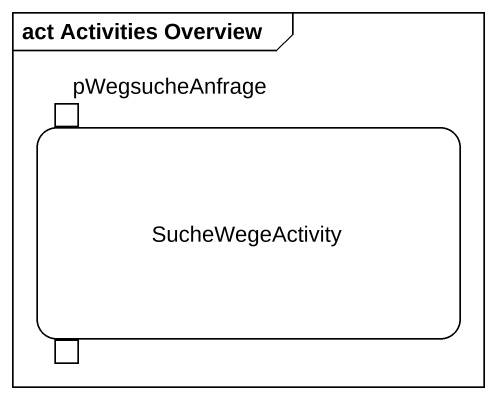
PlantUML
@startuml
mainframe act Activities Overview
hide empty description
state SucheWegeActivity {
  state pWegsucheAnfrage <<inputPin>>
  state pin1 <<outputPin>>
}
@enduml
